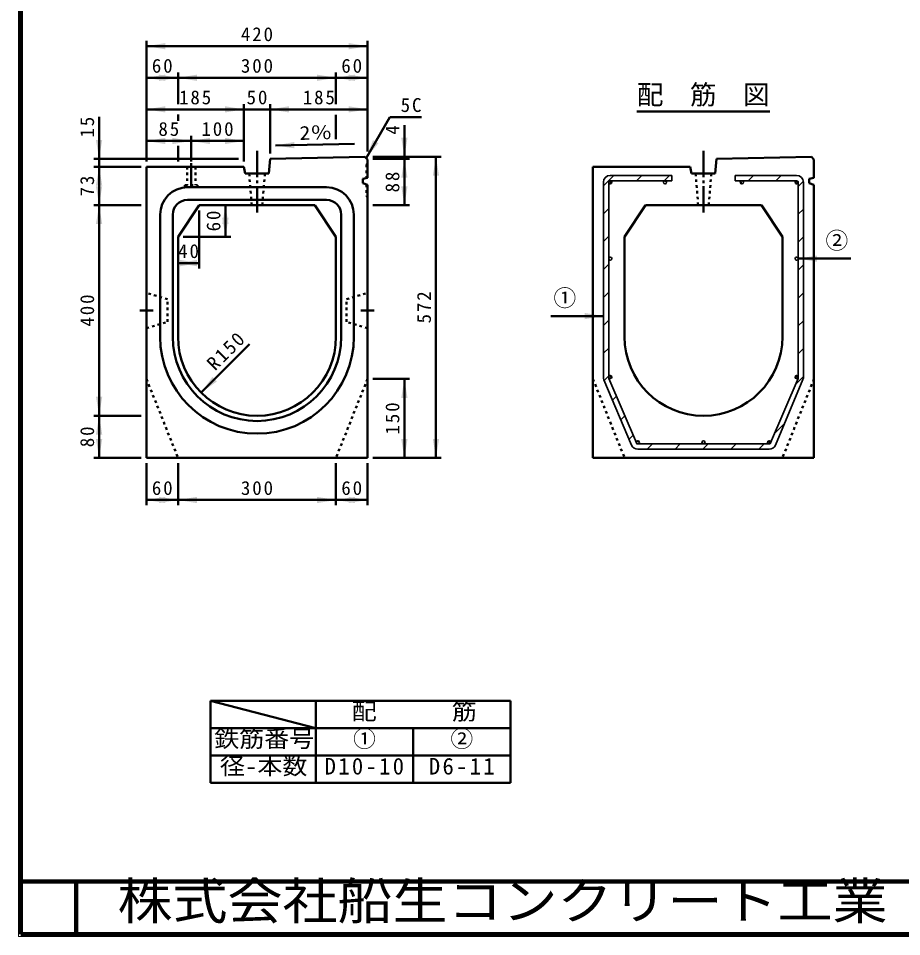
# Model space of a CAD drawing. Units: millimetres, scale not verified. Extents: x 100 to 4105, y 100 to 2870.
# Drawn here: x 100 to 1778, y 100 to 1844 of the extents above; entities that cross this region are included whole.
import ezdxf
from ezdxf.enums import TextEntityAlignment as Align

# ---------------------------------------------------------------- set-up
doc = ezdxf.new("R2010")
doc.units = ezdxf.units.MM
doc.header["$LTSCALE"] = 5
for name, pattern in [('USER1', [2.2, 1, -1.2]), ('USER2', [13.4, 10, -1.2, 1, -1.2]), ('USER3', [6.847826, 4.565218, -2.282608])]:
    doc.linetypes.add(name, pattern=pattern)
doc.layers.add('V-nasSTD', color=7, linetype='Continuous', lineweight=35)
doc.styles.add('ＭＳ ゴシック', font='')
doc.styles.get('ＭＳ ゴシック').set_extended_font_data('MS Gothic')

msp = doc.modelspace()

# ---------------------------------------------------------------- hatches: boundary and pattern name
at = {"layer": 'V-nasSTD'}
for points in [[(379.398, 1797.38), (343.398, 1791.38), (379.398, 1785.38)], [(727.398, 1785.38), (763.398, 1791.38), (727.398, 1797.38)], [(379.398, 1737.38), (343.398, 1731.38), (379.398, 1725.38)], [(367.398, 1725.38), (403.398, 1731.38), (367.398, 1737.38)], [(439.398, 1737.38), (403.398, 1731.38), (439.398, 1725.38)], [(667.398, 1725.38), (703.398, 1731.38), (667.398, 1737.38)], [(739.398, 1737.38), (703.398, 1731.38), (739.398, 1725.38)], [(727.398, 1725.38), (763.398, 1731.38), (727.398, 1737.38)], [(379.398, 1677.38), (343.398, 1671.38), (379.398, 1665.38)], [(492.398, 1665.38), (528.398, 1671.38), (492.398, 1677.38)], [(614.398, 1677.38), (578.398, 1671.38), (614.398, 1665.38)], [(727.398, 1665.38), (763.398, 1671.38), (727.398, 1677.38)], [(259.398, 1613.38), (253.398, 1577.38), (247.398, 1613.38)], [(379.398, 1617.38), (343.398, 1611.38), (379.398, 1605.38)], [(392.398, 1605.38), (428.398, 1611.38), (392.398, 1617.38)], [(464.398, 1617.38), (428.398, 1611.38), (464.398, 1605.38)], [(492.398, 1605.38), (528.398, 1611.38), (492.398, 1617.38)], [(624.288, 1609.476), (588.426, 1602.7), (624.547, 1597.479)], [(773.701, 1613.057), (760.898, 1578.88), (784.094, 1607.057)], [(827.398, 1617.38), (833.398, 1581.38), (839.398, 1617.38)], [(839.398, 1541.38), (833.398, 1577.38), (827.398, 1541.38)], [(899.398, 1545.38), (893.398, 1581.38), (887.398, 1545.38)], [(247.398, 1526.38), (253.398, 1562.38), (259.398, 1526.38)], [(259.398, 1525.38), (253.398, 1489.38), (247.398, 1525.38)], [(827.398, 1525.38), (833.398, 1489.38), (839.398, 1525.38)], [(259.398, 1453.38), (253.398, 1489.38), (247.398, 1453.38)], [(499.398, 1453.38), (493.398, 1489.38), (487.398, 1453.38)], [(487.398, 1465.38), (493.398, 1429.38), (499.398, 1465.38)], [(439.398, 1385.38), (403.398, 1379.38), (439.398, 1373.38)], [(407.398, 1373.38), (443.398, 1379.38), (407.398, 1385.38)], [(1617.594, 1381.88), (1581.594, 1387.88), (1617.594, 1393.88)], [(1175.594, 1272.733), (1211.594, 1278.733), (1175.594, 1284.733)], [(468.545, 1163.013), (447.332, 1133.314), (477.03, 1154.528)], [(839.398, 1123.38), (833.398, 1159.38), (827.398, 1123.38)], [(247.398, 1125.38), (253.398, 1089.38), (259.398, 1125.38)], [(259.398, 1053.38), (253.398, 1089.38), (247.398, 1053.38)], [(247.398, 1045.38), (253.398, 1009.38), (259.398, 1045.38)], [(827.398, 1045.38), (833.398, 1009.38), (839.398, 1045.38)], [(887.398, 1045.38), (893.398, 1009.38), (899.398, 1045.38)], [(379.398, 935.38), (343.398, 929.38), (379.398, 923.38)], [(367.398, 923.38), (403.398, 929.38), (367.398, 935.38)], [(439.398, 935.38), (403.398, 929.38), (439.398, 923.38)], [(667.398, 923.38), (703.398, 929.38), (667.398, 935.38)], [(739.398, 935.38), (703.398, 929.38), (739.398, 923.38)], [(727.398, 923.38), (763.398, 929.38), (727.398, 935.38)]]:
    msp.add_hatch(color=256, dxfattribs=at).paths.add_polyline_path(points)

# ---------------------------------------------------------------- linework, layer by layer
at = {"layer": 'V-nasSTD', "lineweight": 100}
for p, q in [((105, 2865), (105, 105)), ((105, 205), (4100, 205)), ((210, 205), (210, 105)), ((105, 105), (4100, 105))]:
    msp.add_line(p, q, dxfattribs=at)
at = {"layer": 'V-nasSTD', "lineweight": 50}
for p, q in [((343.398, 1572.38), (343.398, 1801.38)), ((763.398, 1591.38), (763.398, 1801.38)), ((343.398, 1791.38), (763.398, 1791.38)), ((343.398, 1731.38), (403.398, 1731.38)), ((403.398, 1681.38), (403.398, 1741.38)), ((403.398, 1731.38), (703.398, 1731.38)), ((703.398, 1681.38), (703.398, 1741.38)), ((703.398, 1731.38), (763.398, 1731.38)), ((528.398, 1572.38), (528.398, 1681.38)), ((578.398, 1587.38), (578.398, 1681.38)), ((253.398, 1657.38), (253.398, 1577.38)), ((343.398, 1671.38), (528.398, 1671.38)), ((403.398, 1661.38), (403.398, 1649.38)), ((528.398, 1671.38), (578.398, 1671.38)), ((578.398, 1671.38), (763.398, 1671.38)), ((703.398, 1660.981), (703.398, 1614.981)), ((1275.191, 1667.38), (1527.997, 1667.38)), ((805.898, 1656.823), (760.898, 1578.88)), ((805.898, 1656.823), (865.898, 1656.823)), ((833.398, 1641.38), (833.398, 1581.38)), ((343.398, 1611.38), (428.398, 1611.38)), ((428.398, 1572.38), (428.398, 1621.38)), ((428.398, 1611.38), (528.398, 1611.38)), ((588.426, 1602.7), (738.391, 1605.942)), ((403.398, 1602.38), (403.398, 1572.38)), ((518.398, 1577.38), (243.398, 1577.38)), ((253.398, 1562.38), (253.398, 1577.38)), ((578.398, 1577.38), (575.898, 1549.38)), ((578.398, 1577.38), (758.398, 1581.38)), ((758.398, 1581.38), (763.398, 1576.38)), ((763.398, 1576.38), (763.398, 1541.395)), ((773.398, 1581.38), (903.398, 1581.38)), ((773.398, 1577.38), (843.398, 1577.38)), ((833.398, 1577.38), (833.398, 1581.38)), ((833.398, 1489.38), (833.398, 1577.38)), ((893.398, 1009.38), (893.398, 1581.38)), ((1426.594, 1577.38), (1424.094, 1549.38)), ((1426.594, 1577.38), (1606.594, 1581.38)), ((1606.594, 1581.38), (1611.594, 1576.38)), ((1611.594, 1576.38), (1611.594, 1541.395)), ((333.398, 1562.38), (243.398, 1562.38)), ((253.398, 1489.38), (253.398, 1562.38)), ((343.398, 1009.38), (343.398, 1562.38)), ((343.398, 1562.38), (528.398, 1562.38)), ((528.398, 1562.38), (530.898, 1549.38)), ((1191.594, 1009.38), (1191.594, 1562.38)), ((1191.594, 1562.38), (1376.594, 1562.38)), ((1376.594, 1562.38), (1379.094, 1549.38)), ((530.898, 1549.38), (575.898, 1549.38)), ((754.398, 1539.38), (763.398, 1541.395)), ((754.398, 1531.38), (754.398, 1539.38)), ((1379.094, 1549.38), (1424.094, 1549.38)), ((1602.594, 1539.38), (1611.594, 1541.395)), ((1602.594, 1531.38), (1602.594, 1539.38)), ((685.398, 1523.38), (421.398, 1523.38)), ((754.398, 1531.38), (763.398, 1528.022)), ((763.398, 1009.38), (763.398, 1528.022)), ((1602.594, 1531.38), (1611.594, 1528.022)), ((1611.594, 1009.38), (1611.594, 1528.022)), ((333.398, 1489.38), (243.398, 1489.38)), ((253.398, 1089.38), (253.398, 1489.38)), ((443.398, 1489.38), (403.398, 1429.38)), ((685.398, 1499.38), (421.398, 1499.38)), ((443.398, 1489.38), (663.398, 1489.38)), ((493.398, 1429.38), (493.398, 1489.38)), ((663.398, 1489.38), (703.398, 1429.38)), ((773.398, 1489.38), (843.398, 1489.38)), ((1291.594, 1489.38), (1251.594, 1429.38)), ((1291.594, 1489.38), (1511.594, 1489.38)), ((1511.594, 1489.38), (1551.594, 1429.38)), ((369.398, 1471.38), (369.398, 1239.38)), ((393.398, 1471.38), (393.398, 1239.38)), ((443.398, 1479.38), (443.398, 1369.38)), ((713.398, 1239.38), (713.398, 1471.38)), ((737.398, 1239.38), (737.398, 1471.38)), ((403.398, 1429.38), (403.398, 1239.38)), ((413.398, 1429.38), (503.398, 1429.38)), ((703.398, 1429.38), (703.398, 1239.38)), ((1251.594, 1429.38), (1251.594, 1239.38)), ((1551.594, 1429.38), (1551.594, 1239.38)), ((403.398, 1379.38), (443.398, 1379.38)), ((1681.594, 1387.88), (1581.594, 1387.88)), ((1111.594, 1278.733), (1211.594, 1278.733)), ((447.332, 1133.314), (539.255, 1225.238)), ((773.398, 1159.38), (843.398, 1159.38)), ((833.398, 1009.38), (833.398, 1159.38)), ((333.398, 1089.38), (243.398, 1089.38)), ((253.398, 1009.38), (253.398, 1089.38)), ((333.398, 1009.38), (243.398, 1009.38)), ((343.398, 1009.38), (763.398, 1009.38)), ((343.398, 999.38), (343.398, 919.38)), ((403.398, 999.38), (403.398, 919.38)), ((703.398, 999.38), (703.398, 919.38)), ((763.398, 999.38), (763.398, 919.38)), ((773.398, 1009.38), (903.398, 1009.38)), ((1191.594, 1009.38), (1611.594, 1009.38)), ((343.398, 929.38), (403.398, 929.38)), ((403.398, 929.38), (703.398, 929.38)), ((703.398, 929.38), (763.398, 929.38)), ((465, 548), (465, 496)), ((665, 548), (465, 548)), ((465, 548), (665, 496)), ((665, 496), (665, 548)), ((850, 548), (665, 548)), ((1035, 548), (850, 548)), ((1035, 496), (1035, 548)), ((465, 496), (465, 444)), ((665, 496), (465, 496)), ((665, 444), (665, 496)), ((665, 444), (665, 496)), ((665, 496), (665, 444)), ((850, 496), (665, 496)), ((850, 444), (850, 496)), ((850, 496), (1035, 496)), ((850, 444), (850, 496)), ((850, 496), (850, 444)), ((1035, 444), (1035, 496)), ((1035, 444), (1035, 496)), ((1035, 444), (1035, 496)), ((1035, 496), (1035, 444)), ((465, 444), (465, 392)), ((665, 444), (465, 444)), ((665, 392), (665, 444)), ((665, 444), (850, 444)), ((665, 392), (665, 444)), ((665, 444), (665, 392)), ((850, 392), (850, 444)), ((850, 444), (1035, 444)), ((850, 392), (850, 444)), ((850, 444), (850, 392)), ((1035, 392), (1035, 444)), ((1035, 392), (1035, 444)), ((1035, 392), (1035, 444)), ((1035, 444), (1035, 392)), ((465, 392), (665, 392)), ((665, 392), (850, 392)), ((850, 392), (1035, 392))]:
    msp.add_line(p, q, dxfattribs=at)
at = {"layer": 'V-nasSTD', "linetype": 'USER2', "lineweight": 50}
for p, q in [((553.398, 1592.38), (553.398, 1474.38)), ((1401.594, 1592.38), (1401.594, 1474.38)), ((428.398, 1569.38), (428.398, 1524.38)), ((355.898, 1289.38), (330.898, 1289.38)), ((750.898, 1289.38), (775.898, 1289.38))]:
    msp.add_line(p, q, dxfattribs=at)
at = {"layer": 'V-nasSTD', "linetype": 'USER1', "lineweight": 50}
for p, q in [((420.398, 1562.38), (420.398, 1527.38)), ((436.398, 1562.38), (436.398, 1527.38)), ((761.098, 1566.38), (763.398, 1568.68)), ((761.098, 1566.38), (761.098, 1540.88)), ((538.398, 1549.38), (543.398, 1489.38)), ((568.398, 1549.38), (563.398, 1489.38)), ((1386.594, 1549.38), (1391.594, 1489.38)), ((1416.594, 1549.38), (1411.594, 1489.38)), ((416.398, 1527.38), (440.398, 1527.38)), ((416.398, 1527.38), (416.398, 1524.38)), ((416.398, 1524.38), (440.398, 1524.38)), ((440.398, 1527.38), (440.398, 1524.38)), ((761.098, 1528.88), (761.098, 1506.38)), ((761.098, 1506.38), (763.398, 1504.08)), ((383.398, 1310.88), (343.398, 1322.88)), ((383.398, 1267.88), (383.398, 1310.88)), ((723.398, 1310.88), (763.398, 1322.88)), ((723.398, 1267.88), (723.398, 1310.88)), ((343.398, 1255.88), (383.398, 1267.88)), ((763.398, 1255.88), (723.398, 1267.88)), ((343.398, 1159.38), (403.398, 1009.38)), ((763.398, 1159.38), (703.398, 1009.38)), ((1191.594, 1159.38), (1251.594, 1009.38)), ((1611.594, 1159.38), (1551.594, 1009.38))]:
    msp.add_line(p, q, dxfattribs=at)
at = {"layer": 'V-nasSTD'}
for p, q in [((1211.594, 1526.294), (1231.181, 1545.88)), ((1222.617, 1535.137), (1226.85, 1530.903)), ((1341.594, 1545.88), (1224.594, 1545.88)), ((1341.594, 1535.88), (1224.594, 1535.88)), ((1274.214, 1535.88), (1284.214, 1545.88)), ((1327.247, 1535.88), (1337.247, 1545.88)), ((1328.594, 1535.88), (1327.999, 1535.88)), ((1327.999, 1535.821), (1331.535, 1532.285)), ((1341.594, 1545.88), (1341.594, 1535.88)), ((1461.594, 1545.88), (1461.594, 1535.88)), ((1461.594, 1545.88), (1578.594, 1545.88)), ((1461.594, 1535.88), (1578.594, 1535.88)), ((1486.346, 1535.88), (1496.346, 1545.88)), ((1539.379, 1535.88), (1549.379, 1545.88)), ((1211.594, 1532.88), (1211.594, 1162.581)), ((1221.594, 1532.88), (1221.594, 1161.43)), ((1471.674, 1533.567), (1475.281, 1529.96)), ((1576.391, 1534.916), (1580.63, 1530.677)), ((1581.594, 1525.063), (1591.436, 1534.904)), ((1581.594, 1532.88), (1581.594, 1161.43)), ((1591.594, 1163.499), (1591.594, 1532.88)), ((1211.594, 1473.261), (1221.594, 1483.261)), ((1581.594, 1472.03), (1591.594, 1482.03)), ((1211.594, 1420.228), (1221.594, 1430.228)), ((1581.594, 1418.997), (1591.594, 1428.997)), ((1221.602, 1387.659), (1224.372, 1384.889)), ((1225.64, 1390.692), (1227.406, 1388.926)), ((1575.691, 1387.123), (1577.837, 1384.978)), ((1579.038, 1390.847), (1581.561, 1388.324)), ((1211.594, 1367.195), (1221.594, 1377.195)), ((1581.594, 1365.964), (1591.594, 1375.964)), ((1211.594, 1314.162), (1221.594, 1324.162)), ((1581.594, 1312.931), (1591.594, 1322.931)), ((1211.594, 1261.129), (1221.594, 1271.129)), ((1581.594, 1259.898), (1591.594, 1269.898)), ((1211.594, 1208.096), (1221.594, 1218.096)), ((1581.594, 1206.865), (1591.594, 1216.865)), ((1212.621, 1157.518), (1264.924, 1033.818)), ((1213.045, 1156.514), (1221.594, 1165.063)), ((1274.119, 1037.703), (1221.835, 1160.252)), ((1223.414, 1165.639), (1227.352, 1161.7)), ((1529.069, 1037.703), (1581.354, 1160.252)), ((1590.58, 1158.466), (1538.244, 1033.847)), ((1576.397, 1148.634), (1591.594, 1163.832)), ((1577.116, 1165.491), (1581.205, 1161.402)), ((1228.805, 1119.241), (1236.184, 1126.62)), ((1244.565, 1081.968), (1252.044, 1089.446)), ((1536.935, 1056.139), (1555.333, 1074.538)), ((1260.325, 1044.694), (1267.903, 1052.273)), ((1276.487, 1041.855), (1279.853, 1038.489)), ((1276.879, 1035.88), (1526.309, 1035.88)), ((1294.544, 1025.88), (1304.544, 1035.88)), ((1347.577, 1025.88), (1357.577, 1035.88)), ((1398.742, 1039.809), (1402.523, 1036.028)), ((1400.61, 1025.88), (1410.61, 1035.88)), ((1401.594, 1035.88), (1402.523, 1035.88)), ((1453.643, 1025.88), (1463.643, 1035.88)), ((1506.676, 1025.88), (1516.676, 1035.88)), ((1524.532, 1041.298), (1528.726, 1037.103)), ((1276.897, 1025.88), (1526.259, 1025.88))]:
    msp.add_line(p, q, dxfattribs=at)
at = {"layer": 'V-nasSTD', "linetype": 'USER3', "lineweight": 50}
for p, q in [((343.398, 1322.88), (343.398, 1255.88)), ((763.398, 1322.88), (763.398, 1255.88))]:
    msp.add_line(p, q, dxfattribs=at)
at = {"layer": 'V-nasSTD', "lineweight": 13}
msp.add_lwpolyline([(100, 100), (100, 2870), (4105, 2870), (4105, 100)], close=True, dxfattribs=at)
at = {"layer": 'V-nasSTD'}
for centre in [(1224.594, 1532.88), (1328.594, 1532.88), (1474.594, 1532.88), (1578.594, 1532.88), (1224.594, 1387.88), (1224.594, 1387.88), (1578.594, 1387.88), (1224.594, 1162.88), (1578.594, 1162.88), (1276.879, 1038.88), (1401.594, 1038.88), (1526.309, 1038.88)]:
    msp.add_circle(centre, 3, dxfattribs=at)
for centre, radius, start, end in [((1224.594, 1532.88), 13, 90, 180), ((1224.594, 1532.88), 3, 90, 180), ((1224.594, 1532.88), 3, 131.23207, 180), ((1224.594, 1532.88), 3, 90, 131.23207), ((1578.594, 1532.88), 13, 0, 90), ((1578.594, 1532.88), 3, 0, 90), ((1578.594, 1532.88), 3, 0, 90), ((1224.594, 1162.581), 13, 180, 202.91963), ((1224.594, 1161.43), 3, 180, 203.10504), ((1224.594, 1161.43), 3, 180, 203.10504), ((1578.594, 1161.43), 3, 336.89496, 0), ((1578.594, 1163.499), 13, 337.21925, 0), ((1276.897, 1038.88), 13, 202.91963, 270), ((1276.879, 1038.88), 3, 203.10504, 270), ((1276.879, 1038.88), 3, 203.10504, 270), ((1276.879, 1038.88), 3, 203.10504, 270), ((1526.259, 1038.88), 13, 270, 337.21925), ((1526.309, 1038.88), 3, 270, 336.90127), ((1526.309, 1038.88), 3, 270, 336.90127), ((1526.309, 1038.88), 3, 270, 323.67738), ((1526.309, 1038.88), 3, 323.67738, 336.90127)]:
    msp.add_arc(centre, radius, start, end, dxfattribs=at)
at = {"layer": 'V-nasSTD', "lineweight": 50}
for centre, radius, start, end in [((421.398, 1471.38), 52, 90, 180), ((685.398, 1471.38), 52, 0, 90), ((421.398, 1471.38), 28, 90, 180), ((685.398, 1471.38), 28, 0, 90), ((553.398, 1239.38), 184, 180, 270), ((553.398, 1239.38), 160, 180, 270), ((553.398, 1239.38), 150, 180, 270), ((553.398, 1239.38), 150, 270, 0), ((553.398, 1239.38), 184, 270, 0), ((553.398, 1239.38), 160, 270, 0), ((1401.594, 1239.38), 150, 180, 270), ((1401.594, 1239.38), 150, 270, 0)]:
    msp.add_arc(centre, radius, start, end, dxfattribs=at)

# ---------------------------------------------------------------- texts
at = {"layer": 'V-nasSTD', "style": 'ＭＳ ゴシック'}
for s, height, p in [('配\u3000筋\u3000図', 36.95, (1275.191, 1717.78)), ('②', 31.67, (1633.394, 1438.08)), ('①', 31.67, (1116.594, 1328.933)), ('①', 31.67, (735.9, 491.6)), ('②', 31.67, (920.9, 491.6))]:
    msp.add_text(s, height=height, dxfattribs=at).set_placement(p, align=Align.TOP_LEFT)
at = {"layer": 'V-nasSTD', "style": 'ＭＳ ゴシック', "width": 1.15}
msp.add_text('2％', height=26.39, rotation=1.239, dxfattribs=at).set_placement((633.837, 1639.69), align=Align.TOP_LEFT)
at = {"layer": 'V-nasSTD', "style": 'ＭＳ ゴシック'}
msp.add_text('4', height=26.39, rotation=90, dxfattribs=at).set_placement((797.398, 1623.38), align=Align.TOP_LEFT)
at = {"layer": 'V-nasSTD', "style": 'ＭＳ ゴシック', "width": 1.1}
for s, height, p in [('配\u3000\u3000\u3000筋', 31.67, (733.36, 543.6)), ('鉄筋番号', 31.67, (472.12, 491.6)), ('径-本数', 31.67, (482.92, 439.6)), ('株式会社船生コンクリート工業', 69.65, (288.279, 202.55))]:
    msp.add_text(s, height=height, dxfattribs=at).set_placement(p, align=Align.TOP_LEFT)
at = {"layer": 'V-nasSTD', "attachment_point": 1, "style": 'ＭＳ ゴシック'}
for s, insert, char_height in [('\\T1.2;420', (522.798, 1827.38), 26.39), ('\\T1.2;60', (353.598, 1767.38), 26.39), ('\\T1.2;300', (522.798, 1767.38), 26.39), ('\\T1.2;60', (713.598, 1767.38), 26.39), ('\\T1.2;185', (405.298, 1707.38), 26.39), ('\\T1.2;50', (533.598, 1707.38), 26.39), ('\\T1.2;185', (640.298, 1707.38), 26.39), ('\\T1.2;5C', (826.298, 1692.823), 26.39), ('\\T1.2;85', (366.098, 1647.38), 26.39), ('\\T1.2;100', (447.798, 1647.38), 26.39), ('\\T1.2;40', (403.598, 1415.38), 26.39), ('\\T1.2;60', (353.598, 965.38), 26.39), ('\\T1.2;300', (522.798, 965.38), 26.39), ('\\T1.2;60', (713.598, 965.38), 26.39), ('\\T1.2;D10-10', (681.9, 439.6), 31.67), ('\\T1.2;D6-11', (879.86, 439.6), 31.67)]:
    msp.add_mtext(s, dxfattribs=dict(at, insert=insert, char_height=char_height))
at = {"layer": 'V-nasSTD', "char_height": 26.39, "attachment_point": 1, "style": 'ＭＳ ゴシック'}
for s, insert, rotation in [('\\T1.2;15', (217.398, 1617.78), 90), ('\\T1.2;73', (217.398, 1506.08), 90), ('\\T1.2;88', (797.398, 1513.58), 90), ('\\T1.2;60', (457.398, 1439.58), 90), ('\\T1.2;400', (217.398, 1258.78), 90), ('\\T1.2;572', (857.398, 1264.78), 90), ('\\T1.2;R150', (455.251, 1192.146), 45), ('\\T1.2;150', (797.398, 1053.78), 90), ('\\T1.2;80', (217.398, 1029.58), 90)]:
    msp.add_mtext(s, dxfattribs=dict(at, insert=insert, rotation=rotation))

doc.saveas('drawing.dxf')
